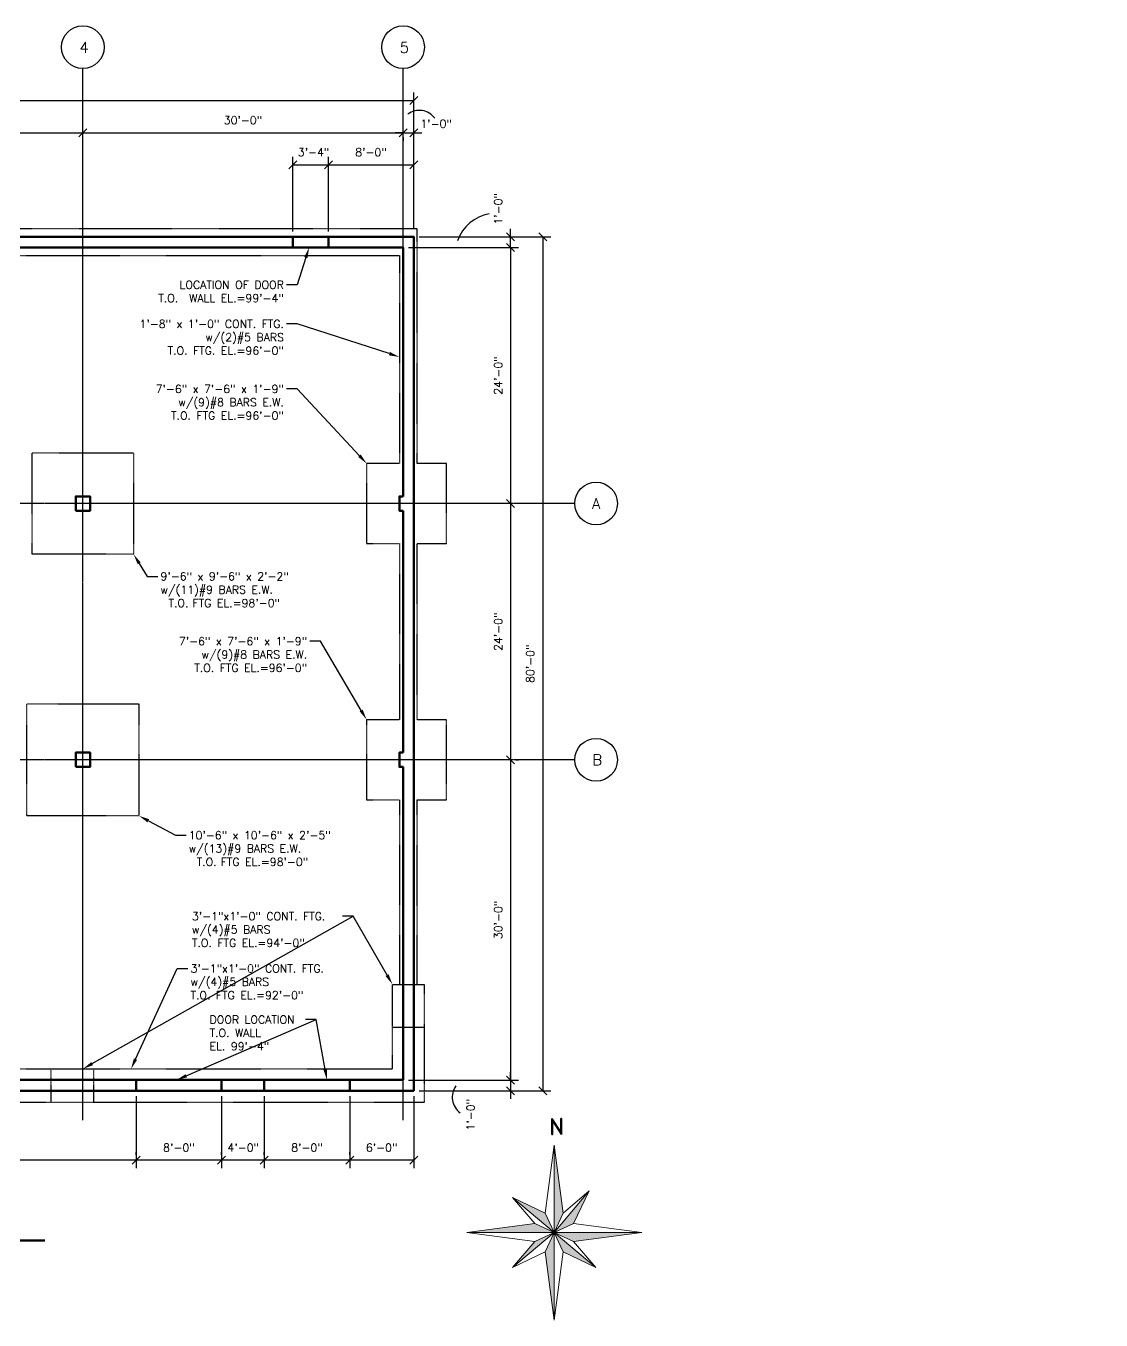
# Model space of a CAD drawing. Header units: inches. Extents: x -14728 to 18992, y -509 to 946.
# Drawn here: x 590 to 1799, y -509 to 946 of the extents above; entities that cross this region are included whole.
import ezdxf
from ezdxf import colors
from ezdxf.entities.mleader import LeaderData, LeaderLine
from ezdxf.math import Vec2, Vec3

# ---------------------------------------------------------------- set-up
doc = ezdxf.new("R2010")
doc.units = ezdxf.units.IN
doc.header["$LTSCALE"] = 0.5
doc.header["$MEASUREMENT"] = 0
doc.linetypes.add('CENTER', pattern=[2, 1.25, -0.25, 0.25, -0.25])
doc.linetypes.add('HIDDEN', pattern=[0.375, 0.25, -0.125])
for name, color, linetype, lineweight in [('Annotations', 4, 'Continuous', 25), ('Centerlines', 2, 'CENTER', 25), ('Compass', 7, 'Continuous', 18), ('Hidden', 2, 'HIDDEN', 25), ('Objects Thick', 3, 'Continuous', 50), ('Objects Thin', 6, 'Continuous', 25)]:
    doc.layers.add(name, color=color, linetype=linetype, lineweight=lineweight)
doc.styles.add('DF Text 1-8', font='romans.shx', dxfattribs={"height": 0.125})
doc.styles.add('DF Text 3-32', font='romans.shx', dxfattribs={"height": 0.09375})
doc.styles.add('DF Title', font='romand.shx')
doc.dimstyles.new('DF Dimensions', dxfattribs={"dimtxt": 0.09375, "dimasz": 0.09375, "dimexe": 0.09375, "dimexo": 0.0625, "dimgap": 0.09, "dimtad": 1, "dimdec": 4, "dimzin": 3, "dimdsep": 46, "dimlunit": 4, "dimtxsty": 'DF Text 3-32', "dimblk": 'OBLIQUE', "dimcen": 0.09, "dimazin": 0, "dimtfac": 0.7, "dimtdec": 4, "dimtmove": 0, "dimatfit": 3, "dimfxl": 1, "dimfrac": 1, "dimtolj": 1, "dimtzin": 0, "dimarcsym": 0})

# ---------------------------------------------------------------- blocks, each defined once
blk = doc.blocks.new('_Oblique')
at = {"color": 0, "linetype": 'ByBlock', "lineweight": -2}
blk.add_line((-0.5, -0.5), (0.5, 0.5), dxfattribs=at)
blk = doc.blocks.new('*D12')
at = {"layer": 'Annotations', "color": 0, "lineweight": -2, "transparency": 16777216}
for p, q in [((654.5, 831.6), (654.5, 835.2)), ((366.5, 826.2), (654.5, 826.2)), ((366.5, 820.2), (366.5, 817.2))]:
    blk.add_line(p, q, dxfattribs=at)
at = {"layer": 'Defpoints', "color": 0, "transparency": 16777216}
for p in [(366.5, 826.2), (654.5, 826.2), (654.5, 825.6)]:
    blk.add_point(p, dxfattribs=at)
at = {"layer": 'Annotations', "color": 0, "lineweight": -2, "transparency": 16777216, "xscale": 9, "yscale": 9, "zscale": 9, "rotation": 180}
blk.add_blockref('_Oblique', (366.5, 826.2), dxfattribs=at)
at = {"layer": 'Annotations', "color": 0, "lineweight": -2, "transparency": 16777216, "xscale": 9, "yscale": 9, "zscale": 9}
blk.add_blockref('_Oblique', (654.5, 826.2), dxfattribs=at)
at = {"layer": 'Annotations', "color": 0, "transparency": 16777216, "insert": (510.5, 840.2), "char_height": 9, "attachment_point": 5, "style": 'DF Text 3-32'}
blk.add_mtext('\\A1;24\'-0"', dxfattribs=at)
blk = doc.blocks.new('*D13')
at = {"layer": 'Annotations', "color": 0, "lineweight": -2, "transparency": 16777216}
for p, q in [((1135.5, 697.2), (1135.5, 409.2)), ((1141.5, 697.2), (1144.5, 697.2)), ((1134.7, 409.2), (1126.5, 409.2))]:
    blk.add_line(p, q, dxfattribs=at)
at = {"layer": 'Defpoints', "color": 0, "transparency": 16777216}
for p in [(1135.5, 697.2), (1135.5, 409.2), (1140.7, 409.2)]:
    blk.add_point(p, dxfattribs=at)
at = {"layer": 'Annotations', "color": 0, "lineweight": -2, "transparency": 16777216, "xscale": 9, "yscale": 9, "zscale": 9}
for p, rotation in [((1135.5, 697.2), 90), ((1135.5, 409.2), 270)]:
    blk.add_blockref('_Oblique', p, dxfattribs=dict(at, rotation=rotation))
at = {"layer": 'Annotations', "color": 0, "transparency": 16777216, "insert": (1121.5, 553.2), "char_height": 9, "attachment_point": 5, "rotation": 90, "style": 'DF Text 3-32'}
blk.add_mtext('\\A1;24\'-0"', dxfattribs=at)
blk = doc.blocks.new('*D14')
at = {"layer": 'Annotations', "color": 0, "lineweight": -2, "transparency": 16777216}
for p, q in [((1129.5, 409.2), (1126.5, 409.2)), ((1135.5, 409.2), (1135.5, 121.2)), ((1141.5, 121.2), (1144.5, 121.2))]:
    blk.add_line(p, q, dxfattribs=at)
at = {"layer": 'Defpoints', "color": 0, "transparency": 16777216}
for p in [(1135.5, 409.2), (1135.5, 121.2), (1135.5, 121.2)]:
    blk.add_point(p, dxfattribs=at)
at = {"layer": 'Annotations', "color": 0, "lineweight": -2, "transparency": 16777216, "xscale": 9, "yscale": 9, "zscale": 9}
for p, rotation in [((1135.5, 409.2), 90), ((1135.5, 121.2), 270)]:
    blk.add_blockref('_Oblique', p, dxfattribs=dict(at, rotation=rotation))
at = {"layer": 'Annotations', "color": 0, "transparency": 16777216, "insert": (1121.5, 265.2), "char_height": 9, "attachment_point": 5, "rotation": 90, "style": 'DF Text 3-32'}
blk.add_mtext('\\A1;24\'-0"', dxfattribs=at)
blk = doc.blocks.new('*D15')
at = {"layer": 'Annotations', "color": 0, "lineweight": -2, "transparency": 16777216}
for p, q in [((1135.5, 121.2), (1135.5, -238.8)), ((1141.5, 121.2), (1144.5, 121.2)), ((1020.5, -238.8), (1144.5, -238.8))]:
    blk.add_line(p, q, dxfattribs=at)
at = {"layer": 'Defpoints', "color": 0, "transparency": 16777216}
for p in [(1135.5, 121.2), (1014.5, -238.8), (1135.5, -238.8)]:
    blk.add_point(p, dxfattribs=at)
at = {"layer": 'Annotations', "color": 0, "lineweight": -2, "transparency": 16777216, "xscale": 9, "yscale": 9, "zscale": 9}
for p, rotation in [((1135.5, 121.2), 90), ((1135.5, -238.8), 270)]:
    blk.add_blockref('_Oblique', p, dxfattribs=dict(at, rotation=rotation))
at = {"layer": 'Annotations', "color": 0, "transparency": 16777216, "insert": (1121.5, -58.8), "char_height": 9, "attachment_point": 5, "rotation": 90, "style": 'DF Text 3-32'}
blk.add_mtext('\\A1;30\'-0"', dxfattribs=at)
blk = doc.blocks.new('*D16')
at = {"layer": 'Annotations', "color": 0, "lineweight": -2, "transparency": 16777216}
for p, q in [((1135.5, -238.8), (1135.5, -229.8)), ((1135.5, -238.8), (1135.5, -250.8)), ((1141.5, -238.8), (1144.5, -238.8)), ((1032.5, -250.8), (1144.5, -250.8)), ((1135.5, -250.8), (1135.5, -259.8))]:
    blk.add_line(p, q, dxfattribs=at)
at = {"layer": 'Defpoints', "color": 0, "transparency": 16777216}
for p in [(1135.5, -238.8), (1026.5, -250.8), (1135.5, -250.8)]:
    blk.add_point(p, dxfattribs=at)
at = {"layer": 'Annotations', "color": 0, "lineweight": -2, "transparency": 16777216, "xscale": 9, "yscale": 9, "zscale": 9}
for p, rotation in [((1135.5, -238.8), 270), ((1135.5, -250.8), 90)]:
    blk.add_blockref('_Oblique', p, dxfattribs=dict(at, rotation=rotation))
at = {"layer": 'Annotations', "color": 0, "transparency": 16777216, "insert": (1090.5, -277.8), "char_height": 9, "attachment_point": 5, "rotation": 90, "style": 'DF Text 3-32'}
blk.add_mtext('\\A1;1\'-0"', dxfattribs=at)
blk = doc.blocks.new('*D17')
at = {"layer": 'Annotations', "color": 0, "lineweight": -2, "transparency": 16777216}
for p, q in [((1032.5, 709.2), (1180.5, 709.2)), ((1171.5, 709.2), (1171.5, -250.8)), ((1141.5, -250.8), (1180.5, -250.8))]:
    blk.add_line(p, q, dxfattribs=at)
at = {"layer": 'Defpoints', "color": 0, "transparency": 16777216}
for p in [(1026.5, 709.2), (1135.5, -250.8), (1171.5, -250.8)]:
    blk.add_point(p, dxfattribs=at)
at = {"layer": 'Annotations', "color": 0, "lineweight": -2, "transparency": 16777216, "xscale": 9, "yscale": 9, "zscale": 9}
for p, rotation in [((1171.5, 709.2), 90), ((1171.5, -250.8), 270)]:
    blk.add_blockref('_Oblique', p, dxfattribs=dict(at, rotation=rotation))
at = {"layer": 'Annotations', "color": 0, "transparency": 16777216, "insert": (1157.5, 229.2), "char_height": 9, "attachment_point": 5, "rotation": 90, "style": 'DF Text 3-32'}
blk.add_mtext('\\A1;80\'-0"', dxfattribs=at)
blk = doc.blocks.new('*D18')
at = {"layer": 'Annotations', "color": 0, "lineweight": -2, "transparency": 16777216}
for p, q in [((-221.5, 719.2), (-221.5, 871.2)), ((-221.5, 862.2), (1026.5, 862.2)), ((1026.5, 719.2), (1026.5, 871.2))]:
    blk.add_line(p, q, dxfattribs=at)
at = {"layer": 'Defpoints', "color": 0, "transparency": 16777216}
for p in [(1026.5, 862.2), (-221.5, 713.2), (1026.5, 713.2)]:
    blk.add_point(p, dxfattribs=at)
at = {"layer": 'Annotations', "color": 0, "lineweight": -2, "transparency": 16777216, "xscale": 9, "yscale": 9, "zscale": 9, "rotation": 180}
blk.add_blockref('_Oblique', (-221.5, 862.2), dxfattribs=at)
at = {"layer": 'Annotations', "color": 0, "lineweight": -2, "transparency": 16777216, "xscale": 9, "yscale": 9, "zscale": 9}
blk.add_blockref('_Oblique', (1026.5, 862.2), dxfattribs=at)
at = {"layer": 'Annotations', "color": 0, "transparency": 16777216, "insert": (402.5, 876.2), "char_height": 9, "attachment_point": 5, "style": 'DF Text 3-32'}
blk.add_mtext('\\A1;104\'-0"', dxfattribs=at)
blk = doc.blocks.new('*D19')
at = {"layer": 'Annotations', "color": 0, "lineweight": -2, "transparency": 16777216}
for p, q in [((954.5, -256.8), (954.5, -337.8)), ((1026.5, -256.8), (1026.5, -337.8)), ((1026.5, -328.8), (954.5, -328.8))]:
    blk.add_line(p, q, dxfattribs=at)
at = {"layer": 'Defpoints', "color": 0, "transparency": 16777216}
for p in [(954.5, -250.8), (1026.5, -250.8), (954.5, -328.8)]:
    blk.add_point(p, dxfattribs=at)
at = {"layer": 'Annotations', "color": 0, "lineweight": -2, "transparency": 16777216, "xscale": 9, "yscale": 9, "zscale": 9, "rotation": 180}
blk.add_blockref('_Oblique', (954.5, -328.8), dxfattribs=at)
at = {"layer": 'Annotations', "color": 0, "lineweight": -2, "transparency": 16777216, "xscale": 9, "yscale": 9, "zscale": 9}
blk.add_blockref('_Oblique', (1026.5, -328.8), dxfattribs=at)
at = {"layer": 'Annotations', "color": 0, "transparency": 16777216, "insert": (990.5, -314.8), "char_height": 9, "attachment_point": 5, "style": 'DF Text 3-32'}
blk.add_mtext('\\A1;6\'-0"', dxfattribs=at)
blk = doc.blocks.new('*D20')
at = {"layer": 'Annotations', "color": 0, "lineweight": -2, "transparency": 16777216}
for p, q in [((858.5, -256.8), (858.5, -337.8)), ((954.5, -322.8), (954.5, -319.8)), ((954.5, -328.8), (858.5, -328.8))]:
    blk.add_line(p, q, dxfattribs=at)
at = {"layer": 'Defpoints', "color": 0, "transparency": 16777216}
for p in [(858.5, -250.8), (858.5, -328.8), (954.5, -328.8)]:
    blk.add_point(p, dxfattribs=at)
at = {"layer": 'Annotations', "color": 0, "lineweight": -2, "transparency": 16777216, "xscale": 9, "yscale": 9, "zscale": 9, "rotation": 180}
blk.add_blockref('_Oblique', (858.5, -328.8), dxfattribs=at)
at = {"layer": 'Annotations', "color": 0, "lineweight": -2, "transparency": 16777216, "xscale": 9, "yscale": 9, "zscale": 9}
blk.add_blockref('_Oblique', (954.5, -328.8), dxfattribs=at)
at = {"layer": 'Annotations', "color": 0, "transparency": 16777216, "insert": (906.5, -314.8), "char_height": 9, "attachment_point": 5, "style": 'DF Text 3-32'}
blk.add_mtext('\\A1;8\'-0"', dxfattribs=at)
blk = doc.blocks.new('*D21')
at = {"layer": 'Annotations', "color": 0, "lineweight": -2, "transparency": 16777216}
for p, q in [((810.5, -256.8), (810.5, -337.8)), ((858.5, -322.8), (858.5, -319.8)), ((858.5, -328.8), (810.5, -328.8))]:
    blk.add_line(p, q, dxfattribs=at)
at = {"layer": 'Defpoints', "color": 0, "transparency": 16777216}
for p in [(810.5, -250.8), (810.5, -328.8), (858.5, -328.8)]:
    blk.add_point(p, dxfattribs=at)
at = {"layer": 'Annotations', "color": 0, "lineweight": -2, "transparency": 16777216, "xscale": 9, "yscale": 9, "zscale": 9, "rotation": 180}
blk.add_blockref('_Oblique', (810.5, -328.8), dxfattribs=at)
at = {"layer": 'Annotations', "color": 0, "lineweight": -2, "transparency": 16777216, "xscale": 9, "yscale": 9, "zscale": 9}
blk.add_blockref('_Oblique', (858.5, -328.8), dxfattribs=at)
at = {"layer": 'Annotations', "color": 0, "transparency": 16777216, "insert": (834.8, -314.8), "char_height": 9, "attachment_point": 5, "style": 'DF Text 3-32'}
blk.add_mtext('\\A1;4\'-0"', dxfattribs=at)
blk = doc.blocks.new('*D22')
at = {"layer": 'Annotations', "color": 0, "lineweight": -2, "transparency": 16777216}
for p, q in [((714.5, -256.8), (714.5, -337.8)), ((810.5, -322.8), (810.5, -319.8)), ((810.5, -328.8), (714.5, -328.8))]:
    blk.add_line(p, q, dxfattribs=at)
at = {"layer": 'Defpoints', "color": 0, "transparency": 16777216}
for p in [(714.5, -250.8), (714.5, -328.8), (810.5, -328.8)]:
    blk.add_point(p, dxfattribs=at)
at = {"layer": 'Annotations', "color": 0, "lineweight": -2, "transparency": 16777216, "xscale": 9, "yscale": 9, "zscale": 9, "rotation": 180}
blk.add_blockref('_Oblique', (714.5, -328.8), dxfattribs=at)
at = {"layer": 'Annotations', "color": 0, "lineweight": -2, "transparency": 16777216, "xscale": 9, "yscale": 9, "zscale": 9}
blk.add_blockref('_Oblique', (810.5, -328.8), dxfattribs=at)
at = {"layer": 'Annotations', "color": 0, "transparency": 16777216, "insert": (762.5, -314.8), "char_height": 9, "attachment_point": 5, "style": 'DF Text 3-32'}
blk.add_mtext('\\A1;8\'-0"', dxfattribs=at)
blk = doc.blocks.new('*D23')
at = {"layer": 'Annotations', "color": 0, "lineweight": -2, "transparency": 16777216}
for p, q in [((-221.5, -256.8), (-221.5, -337.8)), ((714.5, -322.8), (714.5, -319.8)), ((714.5, -328.8), (-221.5, -328.8))]:
    blk.add_line(p, q, dxfattribs=at)
at = {"layer": 'Defpoints', "color": 0, "transparency": 16777216}
for p in [(-221.5, -250.8), (-221.5, -328.8), (714.5, -328.8)]:
    blk.add_point(p, dxfattribs=at)
at = {"layer": 'Annotations', "color": 0, "lineweight": -2, "transparency": 16777216, "xscale": 9, "yscale": 9, "zscale": 9, "rotation": 180}
blk.add_blockref('_Oblique', (-221.5, -328.8), dxfattribs=at)
at = {"layer": 'Annotations', "color": 0, "lineweight": -2, "transparency": 16777216, "xscale": 9, "yscale": 9, "zscale": 9}
blk.add_blockref('_Oblique', (714.5, -328.8), dxfattribs=at)
at = {"layer": 'Annotations', "color": 0, "transparency": 16777216, "insert": (246.5, -314.8), "char_height": 9, "attachment_point": 5, "style": 'DF Text 3-32'}
blk.add_mtext('\\A1;78\'-0"', dxfattribs=at)
blk = doc.blocks.new('*D27')
at = {"layer": 'Annotations', "color": 0, "lineweight": -2, "transparency": 16777216}
for p, q in [((1135.5, 709.2), (1135.5, 718.2)), ((1135.5, 697.2), (1135.5, 709.2)), ((1141.5, 709.2), (1144.5, 709.2)), ((1020.5, 697.2), (1144.5, 697.2)), ((1135.5, 697.2), (1135.5, 688.2))]:
    blk.add_line(p, q, dxfattribs=at)
at = {"layer": 'Defpoints', "color": 0, "transparency": 16777216}
for p in [(1135.5, 709.2), (1135.5, 709.2), (1014.5, 697.2)]:
    blk.add_point(p, dxfattribs=at)
at = {"layer": 'Annotations', "color": 0, "lineweight": -2, "transparency": 16777216, "xscale": 9, "yscale": 9, "zscale": 9}
for p, rotation in [((1135.5, 709.2), 270), ((1135.5, 697.2), 90)]:
    blk.add_blockref('_Oblique', p, dxfattribs=dict(at, rotation=rotation))
at = {"layer": 'Annotations', "color": 0, "transparency": 16777216, "insert": (1121.5, 740.6), "char_height": 9, "attachment_point": 5, "rotation": 90, "style": 'DF Text 3-32'}
blk.add_mtext('\\A1;1\'-0"', dxfattribs=at)
blk = doc.blocks.new('*D28')
at = {"layer": 'Annotations', "color": 0, "lineweight": -2, "transparency": 16777216}
for p, q in [((890.5, 715.2), (890.5, 799.2)), ((890.5, 790.2), (930.5, 790.2)), ((930.5, 715.2), (930.5, 799.2))]:
    blk.add_line(p, q, dxfattribs=at)
at = {"layer": 'Defpoints', "color": 0, "transparency": 16777216}
for p in [(930.5, 790.2), (890.5, 709.2), (930.5, 709.2)]:
    blk.add_point(p, dxfattribs=at)
at = {"layer": 'Annotations', "color": 0, "lineweight": -2, "transparency": 16777216, "xscale": 9, "yscale": 9, "zscale": 9, "rotation": 180}
blk.add_blockref('_Oblique', (890.5, 790.2), dxfattribs=at)
at = {"layer": 'Annotations', "color": 0, "lineweight": -2, "transparency": 16777216, "xscale": 9, "yscale": 9, "zscale": 9}
blk.add_blockref('_Oblique', (930.5, 790.2), dxfattribs=at)
at = {"layer": 'Annotations', "color": 0, "transparency": 16777216, "insert": (913.9, 804.2), "char_height": 9, "attachment_point": 5, "style": 'DF Text 3-32'}
blk.add_mtext('\\A1;3\'-4"', dxfattribs=at)
blk = doc.blocks.new('*D29')
at = {"layer": 'Annotations', "color": 0, "lineweight": -2, "transparency": 16777216}
for p, q in [((930.5, 796.2), (930.5, 799.2)), ((930.5, 790.2), (1026.5, 790.2)), ((1026.5, 796.2), (1026.5, 799.2))]:
    blk.add_line(p, q, dxfattribs=at)
at = {"layer": 'Defpoints', "color": 0, "transparency": 16777216}
for p in [(930.5, 790.2), (1026.5, 790.2), (1026.5, 790.2)]:
    blk.add_point(p, dxfattribs=at)
at = {"layer": 'Annotations', "color": 0, "lineweight": -2, "transparency": 16777216, "xscale": 9, "yscale": 9, "zscale": 9, "rotation": 180}
blk.add_blockref('_Oblique', (930.5, 790.2), dxfattribs=at)
at = {"layer": 'Annotations', "color": 0, "lineweight": -2, "transparency": 16777216, "xscale": 9, "yscale": 9, "zscale": 9}
blk.add_blockref('_Oblique', (1026.5, 790.2), dxfattribs=at)
at = {"layer": 'Annotations', "color": 0, "transparency": 16777216, "insert": (978.5, 804.2), "char_height": 9, "attachment_point": 5, "style": 'DF Text 3-32'}
blk.add_mtext('\\A1;8\'-0"', dxfattribs=at)
blk = doc.blocks.new('*D30')
at = {"layer": 'Annotations', "color": 0, "lineweight": -2, "transparency": 16777216}
for p, q in [((654.5, 832.2), (654.5, 835.2)), ((654.5, 826.2), (1014.5, 826.2)), ((1014.5, 820.8), (1014.5, 817.2))]:
    blk.add_line(p, q, dxfattribs=at)
at = {"layer": 'Defpoints', "color": 0, "transparency": 16777216}
for p in [(654.5, 826.2), (1014.5, 826.8), (1014.5, 826.2)]:
    blk.add_point(p, dxfattribs=at)
at = {"layer": 'Annotations', "color": 0, "lineweight": -2, "transparency": 16777216, "xscale": 9, "yscale": 9, "zscale": 9, "rotation": 180}
blk.add_blockref('_Oblique', (654.5, 826.2), dxfattribs=at)
at = {"layer": 'Annotations', "color": 0, "lineweight": -2, "transparency": 16777216, "xscale": 9, "yscale": 9, "zscale": 9}
blk.add_blockref('_Oblique', (1014.5, 826.2), dxfattribs=at)
at = {"layer": 'Annotations', "color": 0, "transparency": 16777216, "insert": (834.5, 840.2), "char_height": 9, "attachment_point": 5, "style": 'DF Text 3-32'}
blk.add_mtext('\\A1;30\'-0"', dxfattribs=at)
blk = doc.blocks.new('*D31')
at = {"layer": 'Annotations', "color": 0, "lineweight": -2, "transparency": 16777216}
for p, q in [((1014.5, 832.2), (1014.5, 835.2)), ((1026.5, 832.2), (1026.5, 835.2)), ((1014.5, 826.2), (1005.5, 826.2)), ((1014.5, 826.2), (1026.5, 826.2)), ((1026.5, 826.2), (1035.5, 826.2))]:
    blk.add_line(p, q, dxfattribs=at)
at = {"layer": 'Defpoints', "color": 0, "transparency": 16777216}
for p in [(1014.5, 826.2), (1026.5, 826.2), (1026.5, 826.2)]:
    blk.add_point(p, dxfattribs=at)
at = {"layer": 'Annotations', "color": 0, "lineweight": -2, "transparency": 16777216, "xscale": 9, "yscale": 9, "zscale": 9}
blk.add_blockref('_Oblique', (1014.5, 826.2), dxfattribs=at)
at = {"layer": 'Annotations', "color": 0, "lineweight": -2, "transparency": 16777216, "xscale": 9, "yscale": 9, "zscale": 9, "rotation": 180}
blk.add_blockref('_Oblique', (1026.5, 826.2), dxfattribs=at)
at = {"layer": 'Annotations', "color": 0, "transparency": 16777216, "insert": (1051.7, 836.2), "char_height": 9, "attachment_point": 5, "style": 'DF Text 3-32'}
blk.add_mtext('\\A1;1\'-0"', dxfattribs=at)

msp = doc.modelspace()

# ---------------------------------------------------------------- hatches: boundary and pattern name
at = {"layer": 'Objects Thin'}
h = msp.add_hatch(color=256, dxfattribs=at)
h.dxf.hatch_style = 1
h.paths.add_polyline_path([(1184.47485, -410.31342), (1194.56991, -388.53982), (1184.47485, -311.94088)])
h.paths.add_polyline_path([(1184.47485, -410.31342), (1206.24846, -400.21836), (1223.80463, -363.44202)])
h.paths.add_polyline_path([(1184.47485, -410.31342), (1206.24846, -420.40848), (1282.84739, -410.31342)])
h.paths.add_polyline_path([(1184.47485, -410.31342), (1194.56991, -432.08702), (1231.34626, -449.6432)])
h.paths.add_polyline_path([(1184.47485, -410.31342), (1174.3798, -432.08702), (1184.47485, -508.68596)])
h.paths.add_polyline_path([(1184.47485, -410.31342), (1162.70125, -420.40848), (1137.60345, -449.6432)])
h.paths.add_polyline_path([(1184.47485, -410.31342), (1162.70125, -400.21836), (1086.10232, -410.31342)])
h.paths.add_polyline_path([(1137.60345, -370.98365), (1184.47485, -410.31342), (1174.3798, -388.53982)])

# ---------------------------------------------------------------- linework, layer by layer
at = {"layer": 'Annotations'}
msp.add_line((1026.49893, 709.24929), (1026.49893, 697.24929), dxfattribs=at)
for centre in [(654.49893, 922.24929), (1014.49893, 922.24929), (1231.50643, 409.24929), (1231.50643, 121.24929)]:
    msp.add_circle(centre, 24, dxfattribs=at)
for centre, radius, start, end in [((1032.84264, 829.69058), 21.64542, 36.36161716, 126.36985994), ((1119.36794, 689.45753), 46.21765, 100.0007449, 160.73507067), ((1091.44679, -258.26049), 21.64542, 143.63014006, 233.63838284)]:
    msp.add_arc(centre, radius, start, end, dxfattribs=at)
at = {"layer": 'Centerlines'}
for p, q in [((654.49893, -283.91879), (654.49893, 898.24929)), ((1014.49893, 417.24929), (1014.49893, 898.24929)), ((1207.50643, 409.24929), (-275.58265, 409.24929)), ((1014.49893, 129.24929), (1014.49893, 401.24929)), ((1207.50643, 121.24929), (-275.58265, 121.24929)), ((1014.49893, -283.91879), (1014.49893, 113.24929))]:
    msp.add_line(p, q, dxfattribs=at)
at = {"layer": 'Compass'}
for p, q in [((1174.3798, -388.53982), (1184.47485, -311.94088)), ((1194.56991, -388.53982), (1184.47485, -311.94088)), ((1184.47485, -410.31342), (1184.47485, -311.94088)), ((1184.47485, -410.31342), (1223.80463, -363.44202)), ((1194.56991, -388.53982), (1223.80463, -363.44202)), ((1206.24846, -400.21836), (1223.80463, -363.44202)), ((1174.3798, -388.53982), (1137.60345, -370.98365)), ((1162.70125, -400.21836), (1137.60345, -370.98365)), ((1184.47485, -410.31342), (1137.60345, -370.98365)), ((1174.3798, -388.53982), (1184.47485, -410.31342)), ((1194.56991, -388.53982), (1184.47485, -410.31342)), ((1162.70125, -400.21836), (1086.10232, -410.31342)), ((1162.70125, -400.21836), (1184.47485, -410.31342)), ((1206.24846, -400.21836), (1184.47485, -410.31342)), ((1206.24846, -400.21836), (1282.84739, -410.31342)), ((1162.70125, -420.40848), (1086.10232, -410.31342)), ((1184.47485, -410.31342), (1086.10232, -410.31342)), ((1184.47485, -410.31342), (1137.60345, -449.6432)), ((1162.70125, -420.40848), (1137.60345, -449.6432)), ((1162.70125, -420.40848), (1184.47485, -410.31342)), ((1174.3798, -432.08702), (1184.47485, -410.31342)), ((1206.24846, -420.40848), (1184.47485, -410.31342)), ((1194.56991, -432.08702), (1184.47485, -410.31342)), ((1184.47485, -410.31342), (1282.84739, -410.31342)), ((1184.47485, -410.31342), (1231.34626, -449.6432)), ((1184.47485, -410.31342), (1184.47485, -508.68596)), ((1206.24846, -420.40848), (1282.84739, -410.31342)), ((1206.24846, -420.40848), (1231.34626, -449.6432)), ((1174.3798, -432.08702), (1137.60345, -449.6432)), ((1174.3798, -432.08702), (1184.47485, -508.68596)), ((1194.56991, -432.08702), (1184.47485, -508.68596)), ((1194.56991, -432.08702), (1231.34626, -449.6432))]:
    msp.add_line(p, q, dxfattribs=at)
at = {"layer": 'Hidden'}
for p, q in [((1030.51333, 718.24929), (-225.49418, 718.24929)), ((1030.51333, 454.24929), (1030.51333, 718.24929)), ((-205.50858, 688.24929), (1010.49893, 688.24929)), ((1010.49893, 688.24929), (1010.49893, 454.24929)), ((1010.49893, 454.24929), (973.50643, 454.24929)), ((973.50643, 454.24929), (973.50643, 364.24929)), ((1063.50643, 454.24929), (1030.51333, 454.24929)), ((1063.50643, 364.24929), (1063.50643, 454.24929)), ((973.50643, 364.24929), (1010.49893, 364.24929)), ((1010.49893, 364.24929), (1010.49893, 166.24929)), ((1030.51333, 166.24929), (1030.51333, 364.24929)), ((1030.51333, 364.24929), (1063.50643, 364.24929)), ((1010.49893, 166.24929), (973.50643, 166.24929)), ((973.50643, 166.24929), (973.50643, 76.24929)), ((1063.50643, 166.24929), (1030.51333, 166.24929)), ((1063.50643, 76.24929), (1063.50643, 166.24929)), ((973.50643, 76.24929), (1010.49893, 76.24929)), ((1010.49893, 76.24929), (1010.49893, -131.25071)), ((1030.51333, -131.25071), (1030.51333, 76.24929)), ((1030.51333, 76.24929), (1063.50643, 76.24929)), ((1002.49862, -131.25071), (1038.49862, -131.25071)), ((1002.49862, -179.25071), (1038.49862, -179.25071)), ((618.49893, -226.25071), (618.49893, -263.53581)), ((666.49893, -226.25071), (666.49893, -263.5548))]:
    msp.add_line(p, q, dxfattribs=at)
for points in [[(597.49893, 466.24929), (711.49893, 466.24929), (711.49893, 352.24929), (597.49893, 352.24929)], [(591.49893, 184.24929), (717.49893, 184.24929), (717.49893, 58.24929), (591.49893, 58.24929)]]:
    msp.add_lwpolyline(points, close=True, dxfattribs=at)
for points in [[(-205.50858, 163.24929), (-171.50483, 163.24929), (-171.50483, 79.24929), (-205.50858, 79.24929), (-205.50858, -226.25071), (1002.49862, -226.25071), (1002.49862, -131.25071)], [(-225.49418, 79.24929), (-225.49418, -263.20195), (1038.49862, -263.70195), (1038.49862, -131.25071)]]:
    msp.add_lwpolyline(points, dxfattribs=at)
at = {"layer": 'Objects Thick'}
for p, q in [((890.49893, 709.24929), (890.49893, 697.24929)), ((930.49893, 709.24929), (930.49893, 697.24929)), ((714.49893, -238.75071), (714.49893, -250.75071)), ((810.49893, -238.75071), (810.49893, -250.75071)), ((858.49893, -238.75071), (858.49893, -250.75071)), ((954.49893, -238.75071), (954.49893, -250.75071)), ((279.26387, -419.04491), (611.72492, -419.04491))]:
    msp.add_line(p, q, dxfattribs=at)
for points in [[(1026.49893, -250.75071), (1026.49893, 709.24929), (-221.50107, 709.24929), (-221.50107, -250.75071)], [(646.49893, 401.24929), (662.49893, 401.24929), (662.49893, 417.24929), (646.49893, 417.24929)], [(646.49893, 113.24929), (662.49893, 113.24929), (662.49893, 129.24929), (646.49893, 129.24929)]]:
    msp.add_lwpolyline(points, close=True, dxfattribs=at)
for points in [[(-209.50107, 417.24929), (-209.50107, 697.24929), (1014.49893, 697.24929), (1014.49893, 417.24929)], [(1014.49893, 417.24929), (1010.49893, 417.24929), (1010.49893, 401.24929), (1014.49893, 401.24929)], [(1014.49893, 401.24929), (1014.49893, 129.24929)], [(1014.49893, 129.24929), (1010.49893, 129.24929), (1010.49893, 113.24929), (1014.49893, 113.24929)], [(1014.49893, 113.24929), (1014.49893, -238.75071), (-209.50107, -238.75071), (-209.50107, 113.24929)]]:
    msp.add_lwpolyline(points, dxfattribs=at)

# ---------------------------------------------------------------- texts
at = {"layer": 'Annotations', "char_height": 12, "attachment_point": 1, "style": 'DF Text 1-8'}
for s, insert in [('4', (650.78413, 927.94071)), ('5', (1010.78413, 927.94071)), ('A', (1226.88081, 415.22643)), ('B', (1227.52834, 127.22643))]:
    msp.add_mtext_dynamic_manual_height_columns(s, width=59.6614743, gutter_width=60, heights=[0], dxfattribs=dict(at, insert=insert))
at = {"layer": 'Compass', "insert": (1178.72952, -281.89406), "char_height": 18, "attachment_point": 1, "style": 'DF Title'}
msp.add_mtext_dynamic_manual_height_columns('N', width=31.7163206, gutter_width=0.9375, heights=[0], dxfattribs=at)

# ---------------------------------------------------------------- dimensions: what is measured, and where the dimension line sits
at = {"layer": 'Annotations'}
for base, p1, p2, picture, middle in [((1026.49893, 862.24929), (-221.50107, 713.24929), (1026.49893, 713.24929), '*D18', (402.49893, 876.24644)), ((654.49893, 826.24929), (366.49893, 826.24929), (654.49893, 825.62357), '*D12', (510.49893, 840.24644)), ((1014.49893, 826.24929), (654.49893, 826.24929), (1014.49893, 826.81348), '*D30', (834.49893, 840.24644)), ((1026.49893, 790.24929), (930.49893, 790.24929), (1026.49893, 790.24929), '*D29', (978.49893, 804.24644)), ((-221.50107, -328.75071), (714.49893, -328.75071), (-221.50107, -250.75071), '*D23', (246.49893, -314.75356)), ((714.49893, -328.75071), (810.49893, -328.75071), (714.49893, -250.75071), '*D22', (762.49893, -314.75356)), ((858.49893, -328.75071), (954.49893, -328.75071), (858.49893, -250.75071), '*D20', (906.49893, -314.75356)), ((954.49893, -328.75071), (1026.49893, -250.75071), (954.49893, -250.75071), '*D19', (990.49893, -314.75356))]:
    dim = msp.add_linear_dim(base=base, p1=p1, p2=p2, dimstyle='DF Dimensions', dxfattribs=at)
    dim.commit()
    dim.dimension.update_dxf_attribs({"geometry": picture, "text_midpoint": middle})
for base, p1, p2, picture, middle in [((1026.49893, 826.24929), (1014.49893, 826.24929), (1026.49893, 826.24929), '*D31', (1051.73649, 836.24644)), ((930.49893, 790.24929), (890.49893, 709.24929), (930.49893, 709.24929), '*D28', (913.93266, 804.24644)), ((810.49893, -328.75071), (858.49893, -328.75071), (810.49893, -250.75071), '*D21', (834.84926, -314.75356))]:
    dim = msp.add_linear_dim(base=base, p1=p1, p2=p2, dimstyle='DF Dimensions', override={"dimtmove": 2}, dxfattribs=at)
    dim.commit()
    dim.dimension.update_dxf_attribs({"geometry": picture, "text_midpoint": middle, "dimtype": 160})
for base, p1, p2, picture, middle in [((1135.50643, 709.24929), (1014.49893, 697.24929), (1135.50643, 709.24929), '*D27', (1121.50929, 740.64805)), ((1135.50643, -250.75071), (1135.50643, -238.75071), (1026.49893, -250.75071), '*D16', (1090.50178, -277.76583))]:
    dim = msp.add_linear_dim(base=base, p1=p1, p2=p2, angle=90, dimstyle='DF Dimensions', override={"dimtmove": 2}, dxfattribs=at)
    dim.commit()
    dim.dimension.update_dxf_attribs({"geometry": picture, "text_midpoint": middle, "dimtype": 160})
for base, p1, p2, picture, middle in [((1171.50643, -250.75071), (1026.49893, 709.24929), (1135.50643, -250.75071), '*D17', (1157.50929, 229.24929)), ((1135.50643, 409.24929), (1135.50643, 697.24929), (1140.67127, 409.24929), '*D13', (1121.50929, 553.24929)), ((1135.50643, 121.24929), (1135.50643, 409.24929), (1135.50643, 121.24929), '*D14', (1121.50929, 265.24929)), ((1135.50643, -238.75071), (1135.50643, 121.24929), (1014.49893, -238.75071), '*D15', (1121.50929, -58.75071))]:
    dim = msp.add_linear_dim(base=base, p1=p1, p2=p2, angle=90, dimstyle='DF Dimensions', dxfattribs=at)
    dim.commit()
    dim.dimension.update_dxf_attribs({"geometry": picture, "text_midpoint": middle})

# ---------------------------------------------------------------- leaders
ml = msp.add_multileader_mtext('Standard', dxfattribs=at)
ml.set_content('2\'-6" x 1\'-0" CONT. FTG.\\Pw/(3)#5 BARS\\PT.O. FTG. EL.=96\'-0"', color=256, style='DF Text 3-32')
ml.set_leader_properties()
ml.build(insert=Vec2(0, 0))
ml.multileader.update_dxf_attribs({"dogleg_length": 0.125, "arrow_head_size": 12, "scale": 96})
ctx = ml.context
ctx.base_point, ctx.scale, ctx.char_height, ctx.arrow_head_size, ctx.landing_gap_size, ctx.plane_origin = Vec3(152.98828, 769.01009), 96, 9, 12, 3, Vec3(110.88431, 736.48545)
notes = []
notes.append((ctx, [(0, (1, 1, 0), (140.98828, 769.01009), (1, 0), 12, [(0, [(108.8768, 718.24929)], 0, [])])]))
ctx.mtext.insert, ctx.mtext.width, ctx.mtext.flow_direction = Vec3(155.98828, 773.51009), 187.7557094, 5
ml = msp.add_multileader_mtext('Standard', dxfattribs=at)
ml.set_content('LOCATION OF DOOR\\P\\pxi-3,l4,t4;T.O.^I WALL EL.=99\'-4"', color=256, style='DF Text 3-32')
ml.set_leader_properties()
ml.build(insert=Vec2(0, 0))
ml.multileader.update_dxf_attribs({"dogleg_length": 0.125, "arrow_head_size": 12, "scale": 96})
ctx = ml.context
ctx.base_point, ctx.scale, ctx.char_height, ctx.arrow_head_size, ctx.landing_gap_size, ctx.plane_origin = Vec3(722.76528, 655.14638), 96, 9, 12, 3, Vec3(908.886, 697.24929)
ctx.text_align_type = 2
notes.append((ctx, [(1, (1, 1, 0), (895.47957, 655.14638), (-1, 0), 12, [(0, [(908.886, 697.24929)], 0, [])])]))
ctx.mtext.insert, ctx.mtext.width, ctx.mtext.alignment, ctx.mtext.flow_direction = Vec3(880.47957, 659.64638), 162.5910787, 3, 5
ml = msp.add_multileader_mtext('Standard', dxfattribs=at)
ml.set_content('1\'-8" x 1\'-0" CONT. FTG.\\Pw/(2)#5 BARS\\PT.O. FTG. EL.=96\'-0"', color=256, style='DF Text 3-32')
ml.set_leader_properties()
ml.build(insert=Vec2(0, 0))
ml.multileader.update_dxf_attribs({"dogleg_length": 0.125, "arrow_head_size": 12, "scale": 96})
ctx = ml.context
ctx.base_point, ctx.scale, ctx.char_height, ctx.arrow_head_size, ctx.landing_gap_size, ctx.plane_origin = Vec3(694.54798, 611.18906), 96, 9, 12, 3, Vec3(1036.51333, 634.43678)
ctx.text_align_type = 2
notes.append((ctx, [(1, (1, 1, 0), (895.54798, 611.18906), (-1, 0), 12, [(0, [(1010.49142, 574.08585)], 0, [])])]))
ctx.mtext.insert, ctx.mtext.alignment, ctx.mtext.flow_direction = Vec3(880.54798, 615.68906), 3, 5
ml = msp.add_multileader_mtext('Standard', dxfattribs=at)
ml.set_content('LOCATION OF DOUBLE \\PDOORS\\PT.O. WALL EL.=99\'-4"', color=256, style='DF Text 3-32')
ml.set_leader_properties()
ml.build(insert=Vec2(0, 0))
ml.multileader.update_dxf_attribs({"dogleg_length": 0.125, "arrow_head_size": 12, "scale": 96})
ctx = ml.context
ctx.base_point, ctx.scale, ctx.char_height, ctx.arrow_head_size, ctx.landing_gap_size, ctx.plane_origin = Vec3(-147.22268, 589.35738), 96, 9, 12, 3, Vec3(-209.50107, 604.23299)
notes.append((ctx, [(0, (1, 1, 0), (-159.22268, 589.35738), (1, 0), 12, [(0, [(-209.50107, 604.23299)], 0, [])])]))
ctx.mtext.insert, ctx.mtext.width, ctx.mtext.flow_direction = Vec3(-144.22268, 593.85738), 155.1371262, 5
ml = msp.add_multileader_mtext('Standard', dxfattribs=at)
ml.set_content('7\'-6" x 7\'-6" x 1\'-9"\\Pw/(9)#8 BARS E.W.\\P\\pxi-3,l4,t4;T.O.^IFTG EL.=96\'-0"', color=256, style='DF Text 3-32')
ml.set_leader_properties()
ml.build(insert=Vec2(0, 0))
ml.multileader.update_dxf_attribs({"dogleg_length": 0.125, "arrow_head_size": 12, "scale": 96})
ctx = ml.context
ctx.base_point, ctx.scale, ctx.char_height, ctx.arrow_head_size, ctx.landing_gap_size, ctx.plane_origin = Vec3(713.40512, 538.08377), 96, 9, 12, 3, Vec3(1071.57104, 369.92241)
ctx.text_align_type = 2
notes.append((ctx, [(1, (1, 1, 0), (895.54798, 538.08377), (-1, 0), 12, [(0, [(973.61154, 454.24929)], 0, [])])]))
ctx.mtext.insert, ctx.mtext.alignment, ctx.mtext.flow_direction = Vec3(880.54798, 542.58377), 3, 5
ml = msp.add_multileader_mtext('Standard', dxfattribs=at)
ml.set_content('9\'-6" x 9\'-6" x 2\'-2"\\Pw/(11)#9 BARS E.W.\\P\\pxi-3,l4,t4;T.O.^IFTG EL.=98\'-0"', color=256, style='DF Text 3-32')
ml.set_leader_properties()
ml.build(insert=Vec2(0, 0))
ml.multileader.update_dxf_attribs({"dogleg_length": 0.125, "arrow_head_size": 12, "scale": 96})
ctx = ml.context
ctx.base_point, ctx.scale, ctx.char_height, ctx.arrow_head_size, ctx.landing_gap_size, ctx.plane_origin = Vec3(738.77732, 327.42318), 96, 9, 12, 3, Vec3(686.52986, 368.22946)
notes.append((ctx, [(0, (1, 1, 0), (726.77732, 327.42318), (1, 0), 12, [(0, [(711.49893, 352.24929)], 0, [])])]))
ctx.mtext.insert, ctx.mtext.flow_direction = Vec3(741.77732, 331.92318), 5
ml = msp.add_multileader_mtext('Standard', dxfattribs=at)
ml.set_content('7\'-6" x 7\'-6" x 1\'-9"\\Pw/(9)#8 BARS E.W.\\P\\pxi-3,l4,t4;T.O.^IFTG EL.=96\'-0"', color=256, style='DF Text 3-32')
ml.set_leader_properties()
ml.build(insert=Vec2(0, 0))
ml.multileader.update_dxf_attribs({"dogleg_length": 0.125, "arrow_head_size": 12, "scale": 96})
ctx = ml.context
ctx.base_point, ctx.scale, ctx.char_height, ctx.arrow_head_size, ctx.landing_gap_size, ctx.plane_origin = Vec3(739.53093, 254.48591), 96, 9, 12, 3, Vec3(1071.57104, 81.92241)
ctx.text_align_type = 2
notes.append((ctx, [(1, (1, 1, 0), (921.67378, 254.48591), (-1, 0), 12, [(0, [(973.49893, 166.24929)], 0, [])])]))
ctx.mtext.insert, ctx.mtext.alignment, ctx.mtext.flow_direction = Vec3(906.67378, 258.98591), 3, 5
ml = msp.add_multileader_mtext('Standard', dxfattribs=at)
ml.set_content('9\'-6" x 9\'-6" x 2\'-2"\\Pw/(11)#9 BARS E.W.\\P\\pxi-3,l4,t4;T.O.^I FTG EL.=98\'-0"', color=256, style='DF Text 3-32')
ml.set_leader_properties()
ml.build(insert=Vec2(0, 0))
ml.multileader.update_dxf_attribs({"dogleg_length": 0.125, "arrow_head_size": 12, "scale": 96})
ctx = ml.context
ctx.base_point, ctx.scale, ctx.char_height, ctx.arrow_head_size, ctx.landing_gap_size, ctx.plane_origin = Vec3(156.75027, 36.42318), 96, 9, 12, 3, Vec3(110.52986, 80.22946)
notes.append((ctx, [(0, (1, 1, 0), (144.75027, 36.42318), (1, 0), 12, [(0, [(135.49893, 64.24929)], 0, [])])]))
ctx.mtext.insert, ctx.mtext.width, ctx.mtext.flow_direction = Vec3(159.75027, 40.92318), 196.1680445, 5
ml = msp.add_multileader_mtext('Standard', dxfattribs=at)
ml.set_content('10\'-6" x 10\'-6" x 2\'-5"\\Pw/(13)#9 BARS E.W.\\P\\pxi-3,l4,t4;T.O.^IFTG EL.=98\'-0"', color=256, style='DF Text 3-32')
ml.set_leader_properties()
ml.build(insert=Vec2(0, 0))
ml.multileader.update_dxf_attribs({"dogleg_length": 0.125, "arrow_head_size": 12, "scale": 96})
ctx = ml.context
ctx.base_point, ctx.scale, ctx.char_height, ctx.arrow_head_size, ctx.landing_gap_size, ctx.plane_origin = Vec3(770.47958, 36.42318), 96, 9, 12, 3, Vec3(692.52986, 74.22946)
notes.append((ctx, [(0, (1, 1, 0), (758.47958, 36.42318), (1, 0), 12, [(0, [(717.49893, 58.24929)], 0, [])])]))
ctx.mtext.insert, ctx.mtext.flow_direction = Vec3(773.47958, 40.92318), 5
ml = msp.add_multileader_mtext('Standard', dxfattribs=at)
ml.set_content('\\A1;3\'-1"x1\'-0" CONT. FTG.\\Pw/(4)#5 BARS\\PT.O. FTG EL.=94\'-0"', color=256, style='DF Text 3-32')
ml.set_leader_properties()
ml.build(insert=Vec2(0, 0))
ml.multileader.update_dxf_attribs({"dogleg_length": 0.125, "arrow_head_size": 12, "scale": 96})
ctx = ml.context
ctx.base_point, ctx.scale, ctx.char_height, ctx.arrow_head_size, ctx.landing_gap_size, ctx.plane_origin = Vec3(774.09929, -54.65792), 96, 9, 12, 3, Vec3(629.63699, -228.07697)
notes.append((ctx, [(0, (1, 1, 0), (958.385, -54.65792), (-1, 0), 12, [(0, [(654.49893, -226.25071)], 0, []), (1, [(1002.49862, -131.25071)], 0, [])])]))
ctx.mtext.insert, ctx.mtext.flow_direction = Vec3(777.09929, -50.15792), 5
ml = msp.add_multileader_mtext('Standard', dxfattribs=at)
ml.set_content('\\A1;3\'-1"x1\'-0" CONT. FTG.\\Pw/(4)#5 BARS\\PT.O. FTG EL.=92\'-0"', color=256, style='DF Text 3-32')
ml.set_leader_properties()
ml.build(insert=Vec2(0, 0))
ml.multileader.update_dxf_attribs({"dogleg_length": 0.125, "arrow_head_size": 12, "scale": 96})
ctx = ml.context
ctx.base_point, ctx.scale, ctx.char_height, ctx.arrow_head_size, ctx.landing_gap_size, ctx.plane_origin = Vec3(772.56194, -113.41716), 96, 9, 12, 3, Vec3(684.6282, -227.25071)
notes.append((ctx, [(1, (1, 1, 0), (760.56194, -113.41716), (1, 0), 12, [(0, [(708.6282, -226.25071)], 0, [])])]))
ctx.mtext.insert, ctx.mtext.flow_direction = Vec3(775.56194, -108.91716), 5
ml = msp.add_multileader_mtext('Standard', dxfattribs=at)
ml.set_content('DOOR LOCATION\\PT.O. WALL\\PEL. 99\'-4"', color=256, style='DF Text 3-32')
ml.set_leader_properties()
ml.build(insert=Vec2(0, 0))
ml.multileader.update_dxf_attribs({"dogleg_length": 0.125, "arrow_head_size": 12, "scale": 96})
ctx = ml.context
ctx.base_point, ctx.scale, ctx.char_height, ctx.arrow_head_size, ctx.landing_gap_size, ctx.plane_origin = Vec3(793.97083, -170.88453), 96, 9, 12, 3, Vec3(759.75086, -238.75071)
notes.append((ctx, [(1, (1, 1, 0), (916.97083, -170.88453), (-1, 0), 12, [(0, [(759.75086, -238.75071)], 0, []), (1, [(929.02661, -238.75071)], 0, [])])]))
ctx.mtext.insert, ctx.mtext.width, ctx.mtext.flow_direction = Vec3(796.97083, -166.38453), 160.8018777, 5
for ctx, leaders in notes:
    for number, flags, end, landing, length, lines in leaders:
        leader = LeaderData()
        leader.index, (leader.has_last_leader_line, leader.has_dogleg_vector, leader.attachment_direction) = number, flags
        leader.last_leader_point, leader.dogleg_vector, leader.dogleg_length = Vec3(end), Vec3(landing), length
        for number, points, colour, breaks in lines:
            line = LeaderLine()
            line.index, line.vertices, line.color, line.breaks = number, Vec3.list(points), colors.encode_raw_color(colour), breaks
            leader.lines.append(line)
        ctx.leaders.append(leader)

doc.saveas('drawing.dxf')
